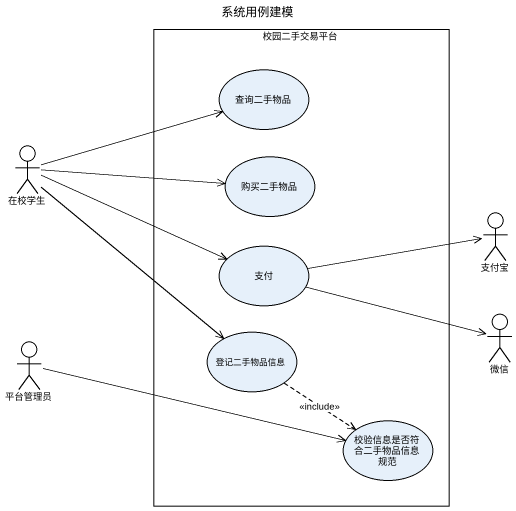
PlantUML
@startuml
title 系统用例建模
rectangle 校园二手交易平台 {
  usecase 查询二手物品
  usecase 购买二手物品
  usecase 支付
  usecase 登记二手物品信息
  usecase 校验信息是否符合二手物品信息规范
}
actor 在校学生
actor 支付宝
actor 微信
actor 平台管理员
在校学生 -right-> 查询二手物品
在校学生 -right-> 购买二手物品
在校学生 -right-> 支付
在校学生 --> 登记二手物品信息
支付 -right-> 支付宝
支付 -right-> 微信
平台管理员 -right-> 校验信息是否符合二手物品信息规范
登记二手物品信息 ..> 校验信息是否符合二手物品信息规范 : <<include>>
@enduml
